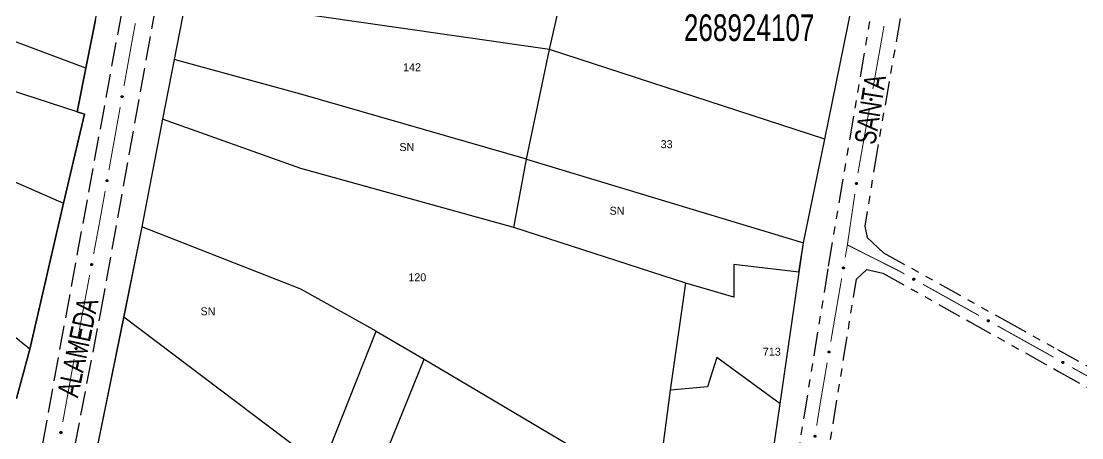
# Model space of a CAD drawing. Extents: x 209193 to 212081, y 4877574 to 4880493.
# Drawn here: x 210381.9 to 210580.7, y 4878824.3 to 4878902.4 of the extents above; entities that cross this region are included whole.
import ezdxf
from ezdxf.enums import TextEntityAlignment as Align

# ---------------------------------------------------------------- set-up
doc = ezdxf.new("R2010")
doc.units = 0
doc.header["$LTSCALE"] = 1.5
doc.header["$MEASUREMENT"] = 0
doc.linetypes.add('TRACO_11', pattern=[8, 3, -1, 3, -1])
doc.linetypes.add('TRACO_25', pattern=[8, 3, -1, 1, -1, 1, -1])
for name, color, linetype in [('CD_MALHA_LOTES', 7, 'CONTINUOUS'), ('CD_TXT_QUADRA', 255, 'CONTINUOUS'), ('RU-QUADRA', 210, 'CONTINUOUS'), ('SV-EIXO-RUA-N-PAV', 6, 'CONTINUOUS'), ('SV-EIXO-RUA-PAV', 20, 'CONTINUOUS'), ('SV-RUA-NAO-PAV', 7, 'CONTINUOUS'), ('SV-RUA-PAVIM', 7, 'CONTINUOUS'), ('SV-TXT-RUA-N-PAV', 7, 'CONTINUOUS'), ('SV-TXT-RUA-PAV', 7, 'CONTINUOUS'), ('Th_NmrPort', 1, 'CONTINUOUS')]:
    doc.layers.add(name, color=color, linetype=linetype)
doc.styles.add('ARIAL', font='ARIAL.SHX')

msp = doc.modelspace()

# ---------------------------------------------------------------- linework, layer by layer
at = {"layer": 'CD_MALHA_LOTES', "linetype": 'Continuous', "flags": 128}
for points in [[(210413.122003, 4878908.403499), (210410.54, 4878895.21)], [(210480.919886, 4878897.123409), (210434.298775, 4878903.804528), (210413.122003, 4878908.403499)], [(210480.919886, 4878897.123409), (210483.532527, 4878908.735147)], [(210532.507907, 4878880.303605), (210538.357358, 4878908.91505)], [(210393.990466, 4878893.599095), (210357.271891, 4878907.390088)], [(210395.790311, 4878902.669397), (210393.990466, 4878893.599095)], [(210392.36899, 4878885.429578), (210348.679263, 4878899.561328)], [(210476.565484, 4878876.512574), (210480.919886, 4878897.123409)], [(210532.507907, 4878880.303605), (210480.919886, 4878897.123409)], [(210328.93, 4878894.89), (210389.81, 4878868.26)], [(210410.54, 4878895.21), (210408.383759, 4878884.050767)], [(210476.565484, 4878876.512574), (210434.298302, 4878888.710474), (210410.54, 4878895.21)], [(210393.990466, 4878893.599095), (210392.36899, 4878885.429578)], [(210393.74, 4878884.98), (210389.81, 4878868.26)], [(210392.36899, 4878885.429578), (210393.74, 4878884.98)], [(210383.48, 4878840.9), (210329.72676, 4878884.255102)], [(210408.383759, 4878884.050767), (210404.477527, 4878863.834781)], [(210474.243136, 4878863.739662), (210434.297864, 4878874.778189), (210408.383759, 4878884.050767)], [(210528.528012, 4878860.836727), (210532.507907, 4878880.303605)], [(210474.243136, 4878863.739662), (210476.565484, 4878876.512574)], [(210476.565484, 4878876.512574), (210528.528012, 4878860.836727)], [(210389.81, 4878868.26), (210383.48, 4878840.9)], [(210404.477527, 4878863.834781), (210401.097729, 4878846.963335)], [(210448.407019, 4878844.29), (210434.297154, 4878852.136151), (210404.477527, 4878863.834781)], [(210506.46571, 4878853.289097), (210474.243136, 4878863.739662)], [(210527.65686, 4878855.31943), (210528.528012, 4878860.836727)], [(210527.65686, 4878855.31943), (210515.464807, 4878856.772619)], [(210515.464807, 4878856.772619), (210515.464807, 4878850.676456)], [(210524.139028, 4878830.693511), (210527.723513, 4878855.311486)], [(210503.562775, 4878833.258849), (210506.46571, 4878853.289097)], [(210515.464807, 4878850.676456), (210506.46571, 4878853.289097)], [(210401.097729, 4878846.963335), (210395.41, 4878819.2)], [(210401.097729, 4878846.963335), (210434.296205, 4878821.915035), (210438.537042, 4878819.324763)], [(210438.537042, 4878819.324763), (210448.407019, 4878844.29)], [(210448.407019, 4878844.29), (210457.406116, 4878839.064718)], [(210383.48, 4878840.9), (210381.011842, 4878831.636936)], [(210450.729367, 4878822.517991), (210457.406116, 4878839.064718)], [(210457.406116, 4878839.064718), (210500.950134, 4878813.228601)], [(210512.271579, 4878839.355012), (210510.529818, 4878833.839436)], [(210524.139028, 4878830.693511), (210512.271579, 4878839.355012)], [(210500.950134, 4878813.228601), (210503.562775, 4878833.258849)], [(210510.529818, 4878833.839436), (210503.562775, 4878833.258849)], [(210520.081167, 4878802.82443), (210524.139028, 4878830.693511)]]:
    msp.add_lwpolyline(points, dxfattribs=at)
at = {"layer": 'CD_MALHA_LOTES', "linetype": 'Continuous'}
msp.add_lwpolyline([(210527.723513, 4878855.311486), (210527.65686, 4878855.31943)], dxfattribs=at)
at = {"layer": 'RU-QUADRA', "linetype": 'Continuous', "flags": 128}
for points in [[(210381.011842, 4878831.636936), (210383.48, 4878840.9), (210389.81, 4878868.26), (210393.74, 4878884.98), (210392.36899, 4878885.429578), (210393.990466, 4878893.599095), (210395.790311, 4878902.669397), (210397.590155, 4878911.739698), (210399.398225, 4878920.845123), (210401.23, 4878931.35), (210405.177216, 4878950.014472), (210406.35, 4878955.56), (210412.666454, 4878987.789123), (210414.043867, 4878995.669652), (210417.99, 4879019.44), (210407.279563, 4879021.289562), (210404.15, 4879021.83), (210395.780065, 4879023.478744), (210387.837407, 4879024.990702), (210379.786488, 4879026.504001)], [(210413.122003, 4878908.403499), (210410.54, 4878895.21), (210408.383759, 4878884.050767), (210404.477527, 4878863.834781), (210395.41, 4878819.2), (210430.79, 4878798.59), (210434.295409, 4878796.553598), (210440.592972, 4878793.180844), (210459.243631, 4878783.192207), (210481.09878, 4878771.487356), (210513.142459, 4878755.16991), (210514.3255, 4878763.294943), (210516.277676, 4878776.70234), (210518.265216, 4878790.352614), (210520.081167, 4878802.82443), (210524.139028, 4878830.693511), (210527.723513, 4878855.311486), (210528.528012, 4878860.836727), (210532.507907, 4878880.303605), (210538.357358, 4878908.91505)]]:
    msp.add_lwpolyline(points, dxfattribs=at)
at = {"layer": 'SV-EIXO-RUA-N-PAV', "const_width": 0.18}
for points in [[(210543.520494, 4878900.978544), (210541.517401, 4878889.696415)], [(210543.611723, 4878901.512233), (210543.520494, 4878900.978544)], [(210540.818154, 4878885.758008), (210538.720412, 4878873.942785)], [(210538.138139, 4878869.985425), (210536.832856, 4878861.080582)], [(210536.741543, 4878860.457631), (210536.340902, 4878858.121342)], [(210536.832856, 4878861.080582), (210536.741543, 4878860.457631)], [(210536.741543, 4878860.457631), (210545.671007, 4878855.956)], [(210545.671007, 4878855.956), (210546.453732, 4878855.561404)], [(210546.453732, 4878855.561404), (210547.434797, 4878855.014028)], [(210535.664825, 4878854.178891), (210533.636595, 4878842.351538)], [(210550.927884, 4878853.065095), (210561.407147, 4878847.218297)], [(210564.900234, 4878845.269364), (210565.155716, 4878845.12682)], [(210565.155716, 4878845.12682), (210575.37841, 4878839.420618)], [(210532.960518, 4878838.409087), (210531.777383, 4878831.509797)], [(210578.871127, 4878837.47102), (210583.237022, 4878835.034022)], [(210531.771879, 4878831.477699), (210530.98297, 4878826.573312)], [(210531.777383, 4878831.509797), (210531.771879, 4878831.477699)]]:
    msp.add_lwpolyline(points, dxfattribs=at)
at = {"layer": 'SV-EIXO-RUA-N-PAV'}
for points in [[(210541.30128, 4878887.849436), (210541.329851, 4878887.809741), (210541.346288, 4878887.769782), (210541.350406, 4878887.732508), (210541.345456, 4878887.698621), (210541.336487, 4878887.664524), (210541.31986, 4878887.632142), (210541.293445, 4878887.600289), (210541.253826, 4878887.57135), (210541.211786, 4878887.557201), (210541.175459, 4878887.551209), (210541.139827, 4878887.554336), (210541.106849, 4878887.563604), (210541.073784, 4878887.581987), (210541.041765, 4878887.609071), (210541.013629, 4878887.649614), (210540.997783, 4878887.688899), (210540.994747, 4878887.725057), (210540.998117, 4878887.760859), (210541.007691, 4878887.795559), (210541.024195, 4878887.827252), (210541.051523, 4878887.859441), (210541.091907, 4878887.886681), (210541.130908, 4878887.902933), (210541.167014, 4878887.906476), (210541.202186, 4878887.902364), (210541.236495, 4878887.893784), (210541.269742, 4878887.878426), (210541.30128, 4878887.849436)], [(210538.557957, 4878872.090475), (210538.587712, 4878872.05166), (210538.605348, 4878872.012215), (210538.610588, 4878871.975082), (210538.606662, 4878871.941062), (210538.598726, 4878871.90671), (210538.583084, 4878871.873841), (210538.557641, 4878871.841206), (210538.518913, 4878871.811084), (210538.477319, 4878871.795674), (210538.441189, 4878871.788589), (210538.405479, 4878871.790639), (210538.372237, 4878871.798908), (210538.338632, 4878871.816285), (210538.305811, 4878871.842392), (210538.276465, 4878871.882067), (210538.25944, 4878871.920856), (210538.255315, 4878871.956906), (210538.257604, 4878871.992793), (210538.266127, 4878872.027767), (210538.281667, 4878872.059943), (210538.308012, 4878872.092941), (210538.347555, 4878872.121387), (210538.386049, 4878872.138809), (210538.422031, 4878872.143439), (210538.457312, 4878872.14039), (210538.491863, 4878872.132849), (210538.525559, 4878872.118501), (210538.557957, 4878872.090475)], [(210536.135645, 4878856.273124), (210536.164448, 4878856.233597), (210536.181121, 4878856.193735), (210536.185457, 4878856.156487), (210536.180707, 4878856.122572), (210536.171939, 4878856.088422), (210536.155503, 4878856.055943), (210536.129275, 4878856.023935), (210536.089827, 4878855.994763), (210536.04787, 4878855.980368), (210536.011579, 4878855.974162), (210535.97593, 4878855.97708), (210535.942898, 4878855.986153), (210535.909725, 4878856.004342), (210535.877548, 4878856.031237), (210535.849174, 4878856.071614), (210535.833097, 4878856.110805), (210535.829848, 4878856.146944), (210535.833008, 4878856.182765), (210535.842378, 4878856.217522), (210535.858695, 4878856.249311), (210535.885833, 4878856.28166), (210535.926056, 4878856.309137), (210535.964962, 4878856.325618), (210536.001045, 4878856.329373), (210536.036242, 4878856.325468), (210536.0706, 4878856.31709), (210536.103937, 4878856.301928), (210536.135645, 4878856.273124)], [(210549.109503, 4878854.205698), (210549.15636, 4878854.219714), (210549.199498, 4878854.222178), (210549.236068, 4878854.213878), (210549.266472, 4878854.198117), (210549.29576, 4878854.178489), (210549.320923, 4878854.152186), (210549.342384, 4878854.116805), (210549.356774, 4878854.0699), (210549.356394, 4878854.025544), (210549.350175, 4878853.989255), (210549.335566, 4878853.956606), (210549.316022, 4878853.928473), (210549.287835, 4878853.903239), (210549.251768, 4878853.88184), (210549.204253, 4878853.868512), (210549.161945, 4878853.866386), (210549.126783, 4878853.875343), (210549.094053, 4878853.890238), (210549.064392, 4878853.910635), (210549.03984, 4878853.936598), (210549.01836, 4878853.97295), (210549.005827, 4878854.020022), (210549.003225, 4878854.062194), (210549.011686, 4878854.097473), (210549.027076, 4878854.129366), (210549.046405, 4878854.158981), (210549.071793, 4878854.185377), (210549.109503, 4878854.205698)], [(210563.081853, 4878846.409966), (210563.12871, 4878846.423982), (210563.171848, 4878846.426446), (210563.208418, 4878846.418146), (210563.238822, 4878846.402385), (210563.26811, 4878846.382757), (210563.293273, 4878846.356454), (210563.314734, 4878846.321074), (210563.329124, 4878846.274168), (210563.328744, 4878846.229812), (210563.322525, 4878846.193524), (210563.307916, 4878846.160874), (210563.288372, 4878846.132741), (210563.260185, 4878846.107507), (210563.224118, 4878846.086108), (210563.176603, 4878846.07278), (210563.134295, 4878846.070654), (210563.099133, 4878846.079612), (210563.066403, 4878846.094507), (210563.036742, 4878846.114903), (210563.01219, 4878846.140866), (210562.99071, 4878846.177218), (210562.978177, 4878846.22429), (210562.975575, 4878846.266463), (210562.984036, 4878846.301741), (210562.999426, 4878846.333634), (210563.018755, 4878846.363249), (210563.044143, 4878846.389645), (210563.081853, 4878846.409966)], [(210533.431338, 4878840.50332), (210533.460141, 4878840.463793), (210533.476814, 4878840.423931), (210533.48115, 4878840.386682), (210533.4764, 4878840.352767), (210533.467632, 4878840.318618), (210533.451196, 4878840.286139), (210533.424968, 4878840.254131), (210533.38552, 4878840.224959), (210533.343563, 4878840.210563), (210533.307272, 4878840.204358), (210533.271623, 4878840.207275), (210533.238591, 4878840.216349), (210533.205418, 4878840.234538), (210533.173241, 4878840.261433), (210533.144867, 4878840.30181), (210533.12879, 4878840.341001), (210533.125541, 4878840.37714), (210533.128701, 4878840.412961), (210533.138071, 4878840.447718), (210533.154388, 4878840.479507), (210533.181526, 4878840.511856), (210533.221749, 4878840.539332), (210533.260655, 4878840.555814), (210533.296738, 4878840.559569), (210533.331935, 4878840.555664), (210533.366293, 4878840.547286), (210533.39963, 4878840.532123), (210533.431338, 4878840.50332)], [(210577.052963, 4878838.611969), (210577.099823, 4878838.625976), (210577.142961, 4878838.628432), (210577.179529, 4878838.620125), (210577.20993, 4878838.604358), (210577.239215, 4878838.584725), (210577.264373, 4878838.558416), (210577.285827, 4878838.523032), (210577.300208, 4878838.476124), (210577.29982, 4878838.431768), (210577.293594, 4878838.39548), (210577.278978, 4878838.362834), (210577.259429, 4878838.334705), (210577.231237, 4878838.309476), (210577.195166, 4878838.288084), (210577.147648, 4878838.274765), (210577.10534, 4878838.272647), (210577.07018, 4878838.281611), (210577.037452, 4878838.296512), (210577.007795, 4878838.316914), (210576.983249, 4878838.342881), (210576.961776, 4878838.379238), (210576.949251, 4878838.426313), (210576.946657, 4878838.468485), (210576.955125, 4878838.503762), (210576.970521, 4878838.535652), (210576.989856, 4878838.565264), (210577.015249, 4878838.591654), (210577.052963, 4878838.611969)], [(210530.796839, 4878824.72307), (210530.82605, 4878824.683843), (210530.843134, 4878824.644156), (210530.847855, 4878824.606954), (210530.843456, 4878824.572992), (210530.835041, 4878824.538753), (210530.818942, 4878824.506106), (210530.793047, 4878824.473829), (210530.753903, 4878824.44425), (210530.712097, 4878824.429421), (210530.675873, 4878824.422841), (210530.640194, 4878824.42539), (210530.607071, 4878824.434121), (210530.573711, 4878824.451965), (210530.541258, 4878824.478527), (210530.512468, 4878824.518608), (210530.495986, 4878824.557631), (210530.492364, 4878824.593734), (210530.495153, 4878824.629586), (210530.504163, 4878824.664438), (210530.520151, 4878824.696394), (210530.546953, 4878824.729021), (210530.586889, 4878824.756913), (210530.625622, 4878824.773796), (210530.661665, 4878824.777924), (210530.6969, 4878824.774383), (210530.731343, 4878824.766361), (210530.764835, 4878824.751544), (210530.796839, 4878824.72307)]]:
    msp.add_lwpolyline(points, close=True, dxfattribs=at)
for points in [[(210541.007691, 4878887.795559), (210540.997783, 4878887.688899)], [(210541.01581, 4878887.807022), (210541.006346, 4878887.675659)], [(210541.024195, 4878887.827252), (210541.013629, 4878887.649614)], [(210541.039239, 4878887.837509), (210541.028596, 4878887.637062)], [(210541.051523, 4878887.859441), (210541.041765, 4878887.609071)], [(210541.07255, 4878887.869013), (210541.057803, 4878887.598616)], [(210541.091907, 4878887.886681), (210541.073784, 4878887.581987)], [(210541.110042, 4878887.892845), (210541.09011, 4878887.577636)], [(210541.130908, 4878887.902933), (210541.106849, 4878887.563604)], [(210541.147597, 4878887.901422), (210541.123372, 4878887.562029)], [(210541.167014, 4878887.906476), (210541.139827, 4878887.554336)], [(210541.183721, 4878887.901937), (210541.155377, 4878887.554961)], [(210541.202186, 4878887.902364), (210541.175459, 4878887.551209)], [(210541.219757, 4878887.894153), (210541.196248, 4878887.558791)], [(210541.236495, 4878887.893784), (210541.211786, 4878887.557201)], [(210541.252152, 4878887.881473), (210541.234041, 4878887.568712)], [(210541.269742, 4878887.878426), (210541.253826, 4878887.57135)], [(210541.283593, 4878887.863418), (210541.2724, 4878887.589618)], [(210541.30128, 4878887.849436), (210541.293445, 4878887.600289)], [(210541.315964, 4878887.827181), (210541.307531, 4878887.623571)], [(210541.329851, 4878887.809741), (210541.31986, 4878887.632142)], [(210541.339319, 4878887.787002), (210541.32875, 4878887.657222)], [(210541.346288, 4878887.769782), (210541.336487, 4878887.664524)], [(210538.266127, 4878872.027767), (210538.25944, 4878871.920856)], [(210538.273896, 4878872.039469), (210538.268399, 4878871.907881)], [(210538.281667, 4878872.059943), (210538.276465, 4878871.882067)], [(210538.296395, 4878872.070649), (210538.291804, 4878871.869973)], [(210538.308012, 4878872.092941), (210538.305811, 4878871.842392)], [(210538.32874, 4878872.103143), (210538.322157, 4878871.832425)], [(210538.347555, 4878872.121387), (210538.338632, 4878871.816285)], [(210538.365496, 4878872.128096), (210538.355082, 4878871.812428)], [(210538.386049, 4878872.138809), (210538.372237, 4878871.798908)], [(210538.402776, 4878872.137801), (210538.388799, 4878871.797832)], [(210538.422031, 4878872.143439), (210538.405479, 4878871.790639)], [(210538.438868, 4878872.139407), (210538.421004, 4878871.791733)], [(210538.457312, 4878872.14039), (210538.441189, 4878871.788589)], [(210538.475122, 4878872.132713), (210538.46174, 4878871.796794)], [(210538.491863, 4878872.132849), (210538.477319, 4878871.795674)], [(210538.507885, 4878872.121015), (210538.499217, 4878871.80785)], [(210538.525559, 4878872.118501), (210538.518913, 4878871.811084)], [(210538.539857, 4878872.103917), (210538.536927, 4878871.829905)], [(210538.557957, 4878872.090475), (210538.557641, 4878871.841206)], [(210538.573305, 4878872.068674), (210538.571018, 4878871.864902)], [(210538.587712, 4878872.05166), (210538.583084, 4878871.873841)], [(210538.597862, 4878872.029217), (210538.591213, 4878871.899177)], [(210538.605348, 4878872.012215), (210538.598726, 4878871.90671)], [(210535.842378, 4878856.217522), (210535.833097, 4878856.110805)], [(210535.850429, 4878856.229032), (210535.841738, 4878856.097616)], [(210535.858695, 4878856.249311), (210535.849174, 4878856.071614)], [(210535.873679, 4878856.259656), (210535.864215, 4878856.05915)], [(210535.885833, 4878856.28166), (210535.877548, 4878856.031237)], [(210535.906804, 4878856.291355), (210535.893647, 4878856.020876)], [(210535.926056, 4878856.309137), (210535.909725, 4878856.004342)], [(210535.944155, 4878856.315408), (210535.926077, 4878856.000086)], [(210535.964962, 4878856.325618), (210535.942898, 4878855.986153)], [(210535.981659, 4878856.324205), (210535.95943, 4878855.984676)], [(210536.001045, 4878856.329373), (210535.97593, 4878855.97708)], [(210536.017779, 4878856.324933), (210535.991476, 4878855.977796)], [(210536.036242, 4878856.325468), (210536.011579, 4878855.974162)], [(210536.053861, 4878856.317361), (210536.032323, 4878855.981866)], [(210536.0706, 4878856.31709), (210536.04787, 4878855.980368)], [(210536.08633, 4878856.304871), (210536.070058, 4878855.992009)], [(210536.103937, 4878856.301928), (210536.089827, 4878855.994763)], [(210536.117876, 4878856.287001), (210536.108293, 4878856.013141)], [(210536.135645, 4878856.273124), (210536.129275, 4878856.023935)], [(210536.150459, 4878856.250956), (210536.143224, 4878856.047299)], [(210536.164448, 4878856.233597), (210536.155503, 4878856.055943)], [(210536.174051, 4878856.210915), (210536.164245, 4878856.081075)], [(210536.181121, 4878856.193735), (210536.171939, 4878856.088422)], [(210549.003225, 4878854.062194), (210549.316022, 4878853.928473)], [(210549.005827, 4878854.020022), (210549.287835, 4878853.903239)], [(210549.005933, 4878854.039176), (210549.297287, 4878853.917244)], [(210549.010112, 4878854.077471), (210549.322914, 4878853.943572)], [(210549.011686, 4878854.097473), (210549.335566, 4878853.956606)], [(210549.016192, 4878853.995951), (210549.266894, 4878853.893576)], [(210549.01836, 4878853.97295), (210549.251768, 4878853.88184)], [(210549.021439, 4878854.111777), (210549.340062, 4878853.971506)], [(210549.027076, 4878854.129366), (210549.350175, 4878853.989255)], [(210549.035069, 4878853.954169), (210549.221009, 4878853.878551)], [(210549.03984, 4878853.936598), (210549.204253, 4878853.868512)], [(210549.040582, 4878854.143285), (210549.349809, 4878854.011381)], [(210549.046405, 4878854.158981), (210549.356394, 4878854.025544)], [(210549.056216, 4878853.922057), (210549.177258, 4878853.870148)], [(210549.063161, 4878854.169751), (210549.352796, 4878854.05034)], [(210549.064392, 4878853.910635), (210549.161945, 4878853.866386)], [(210549.071793, 4878854.185377), (210549.356774, 4878854.0699)], [(210549.090506, 4878854.193557), (210549.345585, 4878854.093427)], [(210549.109503, 4878854.205698), (210549.342384, 4878854.116805)], [(210549.135337, 4878854.212296), (210549.32499, 4878854.137731)], [(210549.15636, 4878854.219714), (210549.320923, 4878854.152186)], [(210549.180945, 4878854.221225), (210549.30013, 4878854.168789)], [(210549.199498, 4878854.222178), (210549.29576, 4878854.178489)], [(210562.975575, 4878846.266463), (210563.288372, 4878846.132741)], [(210562.978177, 4878846.22429), (210563.260185, 4878846.107507)], [(210562.978283, 4878846.243444), (210563.269637, 4878846.121512)], [(210562.982462, 4878846.281739), (210563.295264, 4878846.14784)], [(210562.984036, 4878846.301741), (210563.307916, 4878846.160874)], [(210562.988542, 4878846.200219), (210563.239244, 4878846.097844)], [(210562.99071, 4878846.177218), (210563.224118, 4878846.086108)], [(210562.993789, 4878846.316045), (210563.312412, 4878846.175774)], [(210562.999426, 4878846.333634), (210563.322525, 4878846.193524)], [(210563.007419, 4878846.158437), (210563.193359, 4878846.082819)], [(210563.01219, 4878846.140866), (210563.176603, 4878846.07278)], [(210563.012932, 4878846.347553), (210563.322159, 4878846.215649)], [(210563.018755, 4878846.363249), (210563.328744, 4878846.229812)], [(210563.028566, 4878846.126325), (210563.149608, 4878846.074416)], [(210563.035511, 4878846.374019), (210563.325146, 4878846.254608)], [(210563.036742, 4878846.114903), (210563.134295, 4878846.070654)], [(210563.044143, 4878846.389645), (210563.329124, 4878846.274168)], [(210563.062856, 4878846.397825), (210563.317935, 4878846.297695)], [(210563.081853, 4878846.409966), (210563.314734, 4878846.321074)], [(210563.107687, 4878846.416564), (210563.29734, 4878846.341999)], [(210563.12871, 4878846.423982), (210563.293273, 4878846.356454)], [(210563.153295, 4878846.425493), (210563.27248, 4878846.373057)], [(210563.171848, 4878846.426446), (210563.26811, 4878846.382757)], [(210533.221749, 4878840.539332), (210533.205418, 4878840.234538)], [(210533.239848, 4878840.545603), (210533.22177, 4878840.230282)], [(210533.260655, 4878840.555814), (210533.238591, 4878840.216349)], [(210533.277352, 4878840.554401), (210533.255123, 4878840.214871)], [(210533.296738, 4878840.559569), (210533.271623, 4878840.207275)], [(210533.313472, 4878840.555129), (210533.287169, 4878840.207991)], [(210533.331935, 4878840.555664), (210533.307272, 4878840.204358)], [(210533.349554, 4878840.547557), (210533.328016, 4878840.212062)], [(210533.366293, 4878840.547286), (210533.343563, 4878840.210563)], [(210533.382023, 4878840.535067), (210533.365751, 4878840.222205)], [(210533.39963, 4878840.532123), (210533.38552, 4878840.224959)], [(210533.138071, 4878840.447718), (210533.12879, 4878840.341001)], [(210533.146122, 4878840.459227), (210533.137431, 4878840.327812)], [(210533.154388, 4878840.479507), (210533.144867, 4878840.30181)], [(210533.169372, 4878840.489851), (210533.159908, 4878840.289346)], [(210533.181526, 4878840.511856), (210533.173241, 4878840.261433)], [(210533.202496, 4878840.521551), (210533.18934, 4878840.251072)], [(210533.413569, 4878840.517197), (210533.403986, 4878840.243337)], [(210533.431338, 4878840.50332), (210533.424968, 4878840.254131)], [(210533.446152, 4878840.481152), (210533.438917, 4878840.277495)], [(210533.460141, 4878840.463793), (210533.451196, 4878840.286139)], [(210533.469744, 4878840.441111), (210533.459938, 4878840.31127)], [(210533.476814, 4878840.423931), (210533.467632, 4878840.318618)], [(210576.98403, 4878838.549569), (210577.293232, 4878838.417606)], [(210576.989856, 4878838.565264), (210577.29982, 4878838.431768)], [(210577.006614, 4878838.57603), (210577.296226, 4878838.456565)], [(210577.015249, 4878838.591654), (210577.300208, 4878838.476124)], [(210577.033964, 4878838.599831), (210577.289023, 4878838.499653)], [(210577.052963, 4878838.611969), (210577.285827, 4878838.523032)], [(210577.078798, 4878838.618561), (210577.268437, 4878838.543961)], [(210577.099823, 4878838.625976), (210577.264373, 4878838.558416)], [(210577.124408, 4878838.627482), (210577.243583, 4878838.575024)], [(210577.142961, 4878838.628432), (210577.239215, 4878838.584725)], [(210576.946657, 4878838.468485), (210577.259429, 4878838.334705)], [(210576.949251, 4878838.426313), (210577.231237, 4878838.309476)], [(210576.949361, 4878838.445466), (210577.240692, 4878838.323479)], [(210576.953547, 4878838.483761), (210577.266324, 4878838.349802)], [(210576.955125, 4878838.503762), (210577.278978, 4878838.362834)], [(210576.959612, 4878838.40224), (210577.210294, 4878838.299817)], [(210576.961776, 4878838.379238), (210577.195166, 4878838.288084)], [(210576.964881, 4878838.518064), (210577.283477, 4878838.377732)], [(210576.970521, 4878838.535652), (210577.293594, 4878838.39548)], [(210576.97848, 4878838.360453), (210577.164407, 4878838.2848)], [(210576.983249, 4878838.342881), (210577.147648, 4878838.274765)], [(210576.999621, 4878838.328338), (210577.120653, 4878838.276406)], [(210577.007795, 4878838.316914), (210577.10534, 4878838.272647)], [(210530.504163, 4878824.664438), (210530.495986, 4878824.557631)], [(210530.512095, 4878824.67603), (210530.504763, 4878824.544531)], [(210530.520151, 4878824.696394), (210530.512468, 4878824.518608)], [(210530.535026, 4878824.706893), (210530.527637, 4878824.5063)], [(210530.546953, 4878824.729021), (210530.541258, 4878824.478527)], [(210530.567822, 4878824.738933), (210530.557463, 4878824.468333)], [(210530.586889, 4878824.756913), (210530.573711, 4878824.451965)], [(210530.604922, 4878824.763371), (210530.590106, 4878824.447879)], [(210530.625622, 4878824.773796), (210530.607071, 4878824.434121)], [(210530.642333, 4878824.772556), (210530.623617, 4878824.432814)], [(210530.661665, 4878824.777924), (210530.640194, 4878824.42539)], [(210530.678444, 4878824.773657), (210530.655733, 4878824.426266)], [(210530.6969, 4878824.774383), (210530.675873, 4878824.422841)], [(210530.714602, 4878824.766459), (210530.696536, 4878824.430759)], [(210530.731343, 4878824.766361), (210530.712097, 4878824.429421)], [(210530.747198, 4878824.754305), (210530.734163, 4878824.441291)], [(210530.764835, 4878824.751544), (210530.753903, 4878824.44425)], [(210530.778928, 4878824.736762), (210530.772178, 4878824.462818)], [(210530.796839, 4878824.72307), (210530.793047, 4878824.473829)], [(210530.811882, 4878824.701056), (210530.806753, 4878824.497336)], [(210530.82605, 4878824.683843), (210530.818942, 4878824.506106)], [(210530.835886, 4878824.661261), (210530.827424, 4878824.531327)], [(210530.843134, 4878824.644156), (210530.835041, 4878824.538753)]]:
    msp.add_lwpolyline(points, dxfattribs=at)
at = {"layer": 'SV-EIXO-RUA-PAV', "const_width": 0.18}
for points in [[(210403.267979, 4878902.032257), (210402.723336, 4878899.08211)], [(210402.624777, 4878898.548249), (210401.133355, 4878890.223678)], [(210402.723336, 4878899.08211), (210402.624777, 4878898.548249)], [(210400.42795, 4878886.286368), (210398.311737, 4878874.474441)], [(210397.606332, 4878870.537131), (210396.724576, 4878865.615495)], [(210396.593914, 4878864.886184), (210395.440438, 4878858.734311)], [(210396.724576, 4878865.615495), (210396.593914, 4878864.886184)], [(210394.703283, 4878854.802822), (210392.860398, 4878844.974101)], [(210392.860398, 4878844.974101), (210392.71693, 4878844.208937)], [(210392.71693, 4878844.208937), (210392.500482, 4878843.006765)], [(210391.791689, 4878839.070064), (210389.665312, 4878827.259961)]]:
    msp.add_lwpolyline(points, dxfattribs=at)
at = {"layer": 'SV-EIXO-RUA-PAV'}
for points in [[(210400.914346, 4878888.377039), (210400.942855, 4878888.337299), (210400.95923, 4878888.297314), (210400.963289, 4878888.260034), (210400.958286, 4878888.226155), (210400.949264, 4878888.192072), (210400.932587, 4878888.159716), (210400.906122, 4878888.127905), (210400.866458, 4878888.099027), (210400.824395, 4878888.084944), (210400.788059, 4878888.079009), (210400.752432, 4878888.082192), (210400.719469, 4878888.091511), (210400.686432, 4878888.109946), (210400.654456, 4878888.13708), (210400.626384, 4878888.177667), (210400.610598, 4878888.216977), (210400.607619, 4878888.253139), (210400.611046, 4878888.288935), (210400.620673, 4878888.323621), (210400.637227, 4878888.355288), (210400.664605, 4878888.387434), (210400.705031, 4878888.414611), (210400.744058, 4878888.430802), (210400.780169, 4878888.434288), (210400.815336, 4878888.430121), (210400.849631, 4878888.421488), (210400.882854, 4878888.406078), (210400.914346, 4878888.377039)], [(210398.092728, 4878872.627802), (210398.121236, 4878872.588061), (210398.137612, 4878872.548077), (210398.141671, 4878872.510797), (210398.136668, 4878872.476918), (210398.127646, 4878872.442835), (210398.110969, 4878872.410479), (210398.084504, 4878872.378667), (210398.04484, 4878872.34979), (210398.002777, 4878872.335707), (210397.966441, 4878872.329772), (210397.930814, 4878872.332954), (210397.89785, 4878872.342274), (210397.864814, 4878872.360709), (210397.832838, 4878872.387843), (210397.804765, 4878872.42843), (210397.78898, 4878872.467739), (210397.786001, 4878872.503902), (210397.789427, 4878872.539698), (210397.799055, 4878872.574384), (210397.815609, 4878872.606051), (210397.842987, 4878872.638197), (210397.883413, 4878872.665374), (210397.92244, 4878872.681565), (210397.958551, 4878872.685051), (210397.993717, 4878872.680884), (210398.028012, 4878872.672251), (210398.061235, 4878872.656841), (210398.092728, 4878872.627802)], [(210395.206534, 4878856.8895), (210395.234721, 4878856.849531), (210395.250773, 4878856.809415), (210395.254532, 4878856.772104), (210395.249255, 4878856.738267), (210395.239959, 4878856.704257), (210395.223021, 4878856.672037), (210395.1963, 4878856.64044), (210395.156404, 4878856.611883), (210395.114229, 4878856.59814), (210395.077846, 4878856.592499), (210395.042246, 4878856.595969), (210395.009359, 4878856.605554), (210394.976472, 4878856.624255), (210394.944716, 4878856.651646), (210394.916972, 4878856.692458), (210394.901505, 4878856.731894), (210394.898817, 4878856.768079), (210394.902533, 4878856.803847), (210394.91244, 4878856.838454), (210394.929249, 4878856.869986), (210394.956885, 4878856.90191), (210394.99753, 4878856.928759), (210395.036686, 4878856.944635), (210395.072824, 4878856.94783), (210395.107955, 4878856.94338), (210395.142179, 4878856.93447), (210395.175277, 4878856.918792), (210395.206534, 4878856.8895)], [(210392.279884, 4878841.160315), (210392.308359, 4878841.12055), (210392.324699, 4878841.080552), (210392.328727, 4878841.043268), (210392.323694, 4878841.009394), (210392.314643, 4878840.975318), (210392.297938, 4878840.942977), (210392.271446, 4878840.911188), (210392.231757, 4878840.882344), (210392.189682, 4878840.868298), (210392.153341, 4878840.862394), (210392.117716, 4878840.865607), (210392.084761, 4878840.874955), (210392.05174, 4878840.893418), (210392.019788, 4878840.92058), (210391.99175, 4878840.961191), (210391.975999, 4878841.000514), (210391.97305, 4878841.036679), (210391.976508, 4878841.072473), (210391.986165, 4878841.10715), (210392.002747, 4878841.138803), (210392.030152, 4878841.170925), (210392.070602, 4878841.198067), (210392.109643, 4878841.214225), (210392.145757, 4878841.21768), (210392.180919, 4878841.213483), (210392.215207, 4878841.20482), (210392.248417, 4878841.189381), (210392.279884, 4878841.160315)], [(210389.444714, 4878825.413512), (210389.473189, 4878825.373747), (210389.48953, 4878825.333748), (210389.493557, 4878825.296465), (210389.488525, 4878825.26259), (210389.479473, 4878825.228515), (210389.462768, 4878825.196173), (210389.436276, 4878825.164385), (210389.396587, 4878825.135541), (210389.354512, 4878825.121494), (210389.318171, 4878825.11559), (210389.282546, 4878825.118804), (210389.249591, 4878825.128151), (210389.21657, 4878825.146615), (210389.184618, 4878825.173777), (210389.15658, 4878825.214387), (210389.140829, 4878825.253711), (210389.137881, 4878825.289876), (210389.141338, 4878825.325669), (210389.150996, 4878825.360347), (210389.167577, 4878825.392), (210389.194982, 4878825.424122), (210389.235432, 4878825.451264), (210389.274473, 4878825.467421), (210389.310587, 4878825.470877), (210389.345749, 4878825.466679), (210389.380037, 4878825.458017), (210389.413247, 4878825.442578), (210389.444714, 4878825.413512)]]:
    msp.add_lwpolyline(points, close=True, dxfattribs=at)
for points in [[(210400.620673, 4878888.323621), (210400.610598, 4878888.216977)], [(210400.62881, 4878888.335071), (210400.619141, 4878888.203723)], [(210400.637227, 4878888.355288), (210400.626384, 4878888.177667)], [(210400.652287, 4878888.365521), (210400.641331, 4878888.165092)], [(210400.664605, 4878888.387434), (210400.654456, 4878888.13708)], [(210400.685647, 4878888.396973), (210400.670477, 4878888.1266)], [(210400.705031, 4878888.414611), (210400.686432, 4878888.109946)], [(210400.723176, 4878888.420747), (210400.702752, 4878888.105569)], [(210400.744058, 4878888.430802), (210400.719469, 4878888.091511)], [(210400.760745, 4878888.429265), (210400.735989, 4878888.08991)], [(210400.780169, 4878888.434288), (210400.752432, 4878888.082192)], [(210400.79687, 4878888.429724), (210400.767983, 4878888.082792)], [(210400.815336, 4878888.430121), (210400.788059, 4878888.079009)], [(210400.832894, 4878888.421884), (210400.80886, 4878888.086559)], [(210400.849631, 4878888.421488), (210400.824395, 4878888.084944)], [(210400.865269, 4878888.409152), (210400.846669, 4878888.09642)], [(210400.882854, 4878888.406078), (210400.866458, 4878888.099027)], [(210400.896682, 4878888.391048), (210400.88506, 4878888.117267)], [(210400.914346, 4878888.377039), (210400.906122, 4878888.127905)], [(210400.928995, 4878888.354761), (210400.920244, 4878888.151164)], [(210400.942855, 4878888.337299), (210400.932587, 4878888.159716)], [(210400.952288, 4878888.314546), (210400.941516, 4878888.184782)], [(210400.95923, 4878888.297314), (210400.949264, 4878888.192072)], [(210397.799055, 4878872.574384), (210397.78898, 4878872.467739)], [(210397.807192, 4878872.585834), (210397.797523, 4878872.454486)], [(210397.815609, 4878872.606051), (210397.804765, 4878872.42843)], [(210397.830669, 4878872.616284), (210397.819713, 4878872.415854)], [(210397.842987, 4878872.638197), (210397.832838, 4878872.387843)], [(210397.864029, 4878872.647736), (210397.848859, 4878872.377363)], [(210397.883413, 4878872.665374), (210397.864814, 4878872.360709)], [(210397.901558, 4878872.67151), (210397.881133, 4878872.356332)], [(210397.92244, 4878872.681565), (210397.89785, 4878872.342274)], [(210397.939126, 4878872.680028), (210397.914371, 4878872.340673)], [(210397.958551, 4878872.685051), (210397.930814, 4878872.332954)], [(210397.975251, 4878872.680487), (210397.946365, 4878872.333555)], [(210397.993717, 4878872.680884), (210397.966441, 4878872.329772)], [(210398.011275, 4878872.672646), (210397.987241, 4878872.337321)], [(210398.028012, 4878872.672251), (210398.002777, 4878872.335707)], [(210398.04365, 4878872.659915), (210398.02505, 4878872.347183)], [(210398.061235, 4878872.656841), (210398.04484, 4878872.34979)], [(210398.075063, 4878872.641811), (210398.063441, 4878872.368029)], [(210398.092728, 4878872.627802), (210398.084504, 4878872.378667)], [(210398.107377, 4878872.605524), (210398.098626, 4878872.401927)], [(210398.121236, 4878872.588061), (210398.110969, 4878872.410479)], [(210398.13067, 4878872.565308), (210398.119897, 4878872.435545)], [(210398.137612, 4878872.548077), (210398.127646, 4878872.442835)], [(210394.91244, 4878856.838454), (210394.901505, 4878856.731894)], [(210394.920669, 4878856.849837), (210394.90994, 4878856.718572)], [(210394.929249, 4878856.869986), (210394.916972, 4878856.692458)], [(210394.944391, 4878856.880097), (210394.931817, 4878856.679763)], [(210394.956885, 4878856.90191), (210394.944716, 4878856.651646)], [(210394.978003, 4878856.911279), (210394.960652, 4878856.641037)], [(210394.99753, 4878856.928759), (210394.976472, 4878856.624255)], [(210395.015723, 4878856.934749), (210394.992756, 4878856.619746)], [(210395.036686, 4878856.944635), (210395.009359, 4878856.605554)], [(210395.053359, 4878856.942963), (210395.025866, 4878856.60382)], [(210395.072824, 4878856.94783), (210395.042246, 4878856.595969)], [(210395.089487, 4878856.943131), (210395.057802, 4878856.596444)], [(210395.107955, 4878856.94338), (210395.077846, 4878856.592499)], [(210395.125446, 4878856.935), (210395.098707, 4878856.59988)], [(210395.142179, 4878856.93447), (210395.114229, 4878856.59814)], [(210395.157718, 4878856.922008), (210395.136595, 4878856.609436)], [(210395.175277, 4878856.918792), (210395.156404, 4878856.611883)], [(210395.188983, 4878856.903651), (210395.175153, 4878856.629972)], [(210395.206534, 4878856.8895), (210395.1963, 4878856.64044)], [(210395.221003, 4878856.867105), (210395.210609, 4878856.663585)], [(210395.234721, 4878856.849531), (210395.223021, 4878856.672037)], [(210395.24397, 4878856.826702), (210395.232152, 4878856.69703)], [(210395.250773, 4878856.809415), (210395.239959, 4878856.704257)], [(210391.986165, 4878841.10715), (210391.975999, 4878841.000514)], [(210391.994312, 4878841.118593), (210391.98453, 4878840.987253)], [(210392.002747, 4878841.138803), (210391.99175, 4878840.961191)], [(210392.017815, 4878841.149023), (210392.006687, 4878840.948603)], [(210392.030152, 4878841.170925), (210392.019788, 4878840.92058)], [(210392.051202, 4878841.180446), (210392.0358, 4878840.910086)], [(210392.070602, 4878841.198067), (210392.05174, 4878840.893418)], [(210392.088752, 4878841.204187), (210392.068056, 4878840.889027)], [(210392.109643, 4878841.214225), (210392.084761, 4878840.874955)], [(210392.126328, 4878841.212673), (210392.10128, 4878840.87334)], [(210392.145757, 4878841.21768), (210392.117716, 4878840.865607)], [(210392.162453, 4878841.213101), (210392.133268, 4878840.866194)], [(210392.180919, 4878841.213483), (210392.153341, 4878840.862394)], [(210392.19847, 4878841.20523), (210392.174148, 4878840.869926)], [(210392.215207, 4878841.20482), (210392.189682, 4878840.868298)], [(210392.230834, 4878841.19247), (210392.211965, 4878840.879754)], [(210392.248417, 4878841.189381), (210392.231757, 4878840.882344)], [(210392.262232, 4878841.174339), (210392.250374, 4878840.900568)], [(210392.279884, 4878841.160315), (210392.271446, 4878840.911188)], [(210392.294514, 4878841.138025), (210392.285588, 4878840.934435)], [(210392.308359, 4878841.12055), (210392.297938, 4878840.942977)], [(210392.317772, 4878841.097789), (210392.306888, 4878840.968035)], [(210392.324699, 4878841.080552), (210392.314643, 4878840.975318)], [(210389.150996, 4878825.360347), (210389.140829, 4878825.253711)], [(210389.159143, 4878825.371789), (210389.14936, 4878825.24045)], [(210389.167577, 4878825.392), (210389.15658, 4878825.214387)], [(210389.182645, 4878825.402219), (210389.171517, 4878825.201799)], [(210389.194982, 4878825.424122), (210389.184618, 4878825.173777)], [(210389.216032, 4878825.433643), (210389.20063, 4878825.163283)], [(210389.235432, 4878825.451264), (210389.21657, 4878825.146615)], [(210389.253582, 4878825.457384), (210389.232886, 4878825.142224)], [(210389.274473, 4878825.467421), (210389.249591, 4878825.128151)], [(210389.291158, 4878825.46587), (210389.26611, 4878825.126537)], [(210389.310587, 4878825.470877), (210389.282546, 4878825.118804)], [(210389.327283, 4878825.466298), (210389.298098, 4878825.119391)], [(210389.345749, 4878825.466679), (210389.318171, 4878825.11559)], [(210389.3633, 4878825.458426), (210389.338978, 4878825.123122)], [(210389.380037, 4878825.458017), (210389.354512, 4878825.121494)], [(210389.395665, 4878825.445667), (210389.376795, 4878825.132951)], [(210389.413247, 4878825.442578), (210389.396587, 4878825.135541)], [(210389.427062, 4878825.427536), (210389.415204, 4878825.153765)], [(210389.444714, 4878825.413512), (210389.436276, 4878825.164385)], [(210389.459344, 4878825.391221), (210389.450418, 4878825.187632)], [(210389.473189, 4878825.373747), (210389.462768, 4878825.196173)], [(210389.482602, 4878825.350986), (210389.471718, 4878825.221231)], [(210389.48953, 4878825.333748), (210389.479473, 4878825.228515)]]:
    msp.add_lwpolyline(points, dxfattribs=at)
at = {"layer": 'SV-RUA-NAO-PAV', "linetype": 'TRACO_25'}
for points in [[(210434.302485, 4879021.998486, 9.695676), (210520.96, 4879007.75, 9.695676), (210550.74, 4879002.32, 9.579477), (210555.34, 4878999.25, 9.579477), (210556.56, 4878994.48, 9.579477), (210555.76, 4878988.26, 9.621732), (210546.984052, 4878938.078071, 9.621732), (210545.880872, 4878931.769955, 9.621732), (210543.84, 4878920.1, 9.621732), (210533.08, 4878855.97, 10.033707), (210524.17, 4878800.99, 9.959763), (210516.59433, 4878755.580896, 9.970326), (210514.8, 4878754.43, 10.392865), (210511.94, 4878754.75, 10.593572), (210480.07, 4878769.18, 10.67808), (210441.51, 4878790.41, 11.090055), (210434.326216, 4878794.555277, 11.977387)], [(210610.33, 4878948.05, 8.502003), (210565.06, 4878986.65, 9.315391), (210562.94, 4878987.79, 9.663985), (210561.15, 4878985.67, 9.663985), (210542.37, 4878878.54, 9.991453), (210540.027737, 4878863.978542, 9.928072), (210540.43, 4878861.84, 9.854128), (210543.5, 4878859, 9.854128), (210566.256193, 4878846.339551, 9.854128), (210576.114464, 4878840.854884, 8.533693), (210593.389585, 4878831.24384, 8.533693)], [(210600.1, 4878752.54, 10.509064), (210530.83, 4878784.92, 10.19216), (210528.89, 4878787.34, 10.19216), (210528.35, 4878791.38, 10.181596), (210538.43344, 4878854.067063, 10.181596), (210540.36, 4878855.84, 9.896381), (210543.39, 4878855.18, 9.896381), (210559.665733, 4878846.066561, 9.896381), (210576.317859, 4878836.742364, 9.896381), (210589.641387, 4878829.281984, 8.977359)]]:
    msp.add_polyline3d(points, dxfattribs=at)
at = {"layer": 'SV-RUA-PAVIM', "linetype": 'TRACO_11'}
for points in [[(210279.87, 4879050.56, 11.607666), (210362.88, 4879035.12, 11.987951), (210418.46, 4879023.57, 11.977387), (210421.38, 4879020.5, 11.977387), (210421.27, 4879015.03, 11.977387), (210408.29, 4878945.61, 11.871753), (210381.56, 4878799.86, 11.50203), (210375.57, 4878770.25, 11.808372), (210371.77, 4878765.12, 11.977387), (210368.71, 4878764.3, 12.040769), (210365.97, 4878765.24, 12.220347)], [(210391.920193, 4878822.670144, 12.135839), (210396.78, 4878847.85, 11.808372), (210412.82, 4878936.66, 12.030205), (210428.26, 4879019.57, 11.692173)]]:
    msp.add_polyline3d(points, dxfattribs=at)

# ---------------------------------------------------------------- texts
at = {"layer": 'CD_TXT_QUADRA', "style": 'ARIAL', "width": 0.7}
msp.add_text('268924107', height=5, dxfattribs=at).set_placement((210506.099451, 4878898.68046))
at = {"layer": 'SV-TXT-RUA-N-PAV', "style": 'ARIAL', "width": 0.7}
msp.add_text('SANTA', height=4, rotation=81, dxfattribs=at).set_placement((210541.983108, 4878879.113751))
at = {"layer": 'SV-TXT-RUA-PAV', "style": 'ARIAL', "width": 0.7}
msp.add_text('ALAMEDA', height=4, rotation=78, dxfattribs=at).set_placement((210392.494341, 4878831.678135))
at = {"layer": 'Th_NmrPort', "color": 1}
for s, p in [('142', (210453.462804, 4878893.765047)), ('SN', (210452.766086, 4878878.813418)), ('33', (210501.742547, 4878879.346224)), ('SN', (210492.162863, 4878866.863605)), ('120', (210454.447198, 4878854.389312)), ('SN', (210415.482546, 4878848.015759)), ('713', (210520.901915, 4878840.446901))]:
    msp.add_text(s, height=1.5, dxfattribs=at).set_placement(p, align=Align.MIDDLE_LEFT)

doc.saveas('drawing.dxf')
